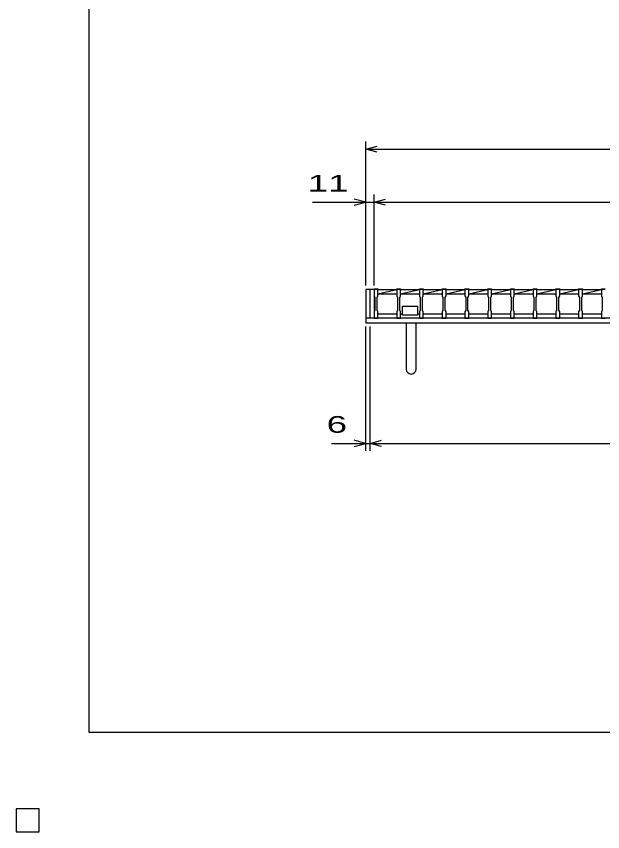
# Model space of a CAD drawing. Units: millimetres, scale not verified. Extents: x -1820 to 1736, y -1282 to 1048.
# Drawn here: x -1820 to -1046, y -1282 to -207 of the extents above; entities that cross this region are included whole.
import ezdxf
from ezdxf.enums import TextEntityAlignment as Align

# ---------------------------------------------------------------- set-up
doc = ezdxf.new("R2010")
doc.units = ezdxf.units.MM
doc.header["$LTSCALE"] = 10
for name, color, linetype, lineweight in [('0_2', 150, 'Continuous', 25), ('16', 3, 'Continuous', 25), ('19', 6, 'Continuous', 25), ('22', 4, 'Continuous', 25)]:
    doc.layers.add(name, color=color, linetype=linetype, lineweight=lineweight)
doc.styles.add('ベクトル', font='')
doc.styles.get('ベクトル').set_extended_font_data('ベクトル')

msp = doc.modelspace()

# ---------------------------------------------------------------- linework, layer by layer
at = {"layer": '0_2'}
for p, q in [((-1724, -1151.5), (-1724, 1048.5)), ((1736, -1151.5), (-1724, -1151.5))]:
    msp.add_line(p, q, dxfattribs=at)
at = {"layer": '16'}
for p, q in [((-1348, -567.5), (-1348, -566.8)), ((-1348, -566.8), (-1343, -566.8)), ((-1348, -567.5), (-1348, -576)), ((-1343, -567.5), (-1348, -567.5)), ((-1348, -567.5), (-1348, -599.5)), ((-1343, -566.8), (-1343, -567.5)), ((-1343, -576), (-1343, -567.5)), ((-1343, -567.5), (-1318, -567.5)), ((-1343, -573.5), (-1318, -567.5)), ((-1318, -567.5), (-1318, -566.8)), ((-1318, -566.8), (-1313, -566.8)), ((-1318, -567.5), (-1318, -576)), ((-1313, -567.5), (-1318, -567.5)), ((-1313, -566.8), (-1313, -567.5)), ((-1313, -576), (-1313, -567.5)), ((-1313, -567.5), (-1288, -567.5)), ((-1313, -573.5), (-1288, -567.5)), ((-1288, -567.5), (-1288, -566.8)), ((-1288, -566.8), (-1283, -566.8)), ((-1288, -567.5), (-1288, -576)), ((-1283, -567.5), (-1288, -567.5)), ((-1283, -566.8), (-1283, -567.5)), ((-1283, -576), (-1283, -567.5)), ((-1283, -567.5), (-1258, -567.5)), ((-1283, -573.5), (-1258, -567.5)), ((-1258, -567.5), (-1258, -566.8)), ((-1258, -566.8), (-1253, -566.8)), ((-1258, -567.5), (-1258, -576)), ((-1253, -567.5), (-1258, -567.5)), ((-1253, -566.8), (-1253, -567.5)), ((-1253, -576), (-1253, -567.5)), ((-1253, -567.5), (-1228, -567.5)), ((-1253, -573.5), (-1228, -567.5)), ((-1228, -567.5), (-1228, -566.8)), ((-1228, -566.8), (-1223, -566.8)), ((-1228, -567.5), (-1228, -576)), ((-1223, -567.5), (-1228, -567.5)), ((-1223, -566.8), (-1223, -567.5)), ((-1223, -576), (-1223, -567.5)), ((-1223, -567.5), (-1198, -567.5)), ((-1223, -573.5), (-1198, -567.5)), ((-1198, -567.5), (-1198, -566.8)), ((-1198, -566.8), (-1193, -566.8)), ((-1198, -567.5), (-1198, -576)), ((-1193, -567.5), (-1198, -567.5)), ((-1193, -566.8), (-1193, -567.5)), ((-1193, -576), (-1193, -567.5)), ((-1193, -567.5), (-1168, -567.5)), ((-1193, -573.5), (-1168, -567.5)), ((-1168, -567.5), (-1168, -566.8)), ((-1168, -566.8), (-1163, -566.8)), ((-1168, -567.5), (-1168, -576)), ((-1163, -567.5), (-1168, -567.5)), ((-1163, -566.8), (-1163, -567.5)), ((-1163, -576), (-1163, -567.5)), ((-1163, -567.5), (-1138, -567.5)), ((-1163, -573.5), (-1138, -567.5)), ((-1138, -567.5), (-1138, -566.8)), ((-1138, -566.8), (-1133, -566.8)), ((-1138, -567.5), (-1138, -576)), ((-1133, -567.5), (-1138, -567.5)), ((-1133, -566.8), (-1133, -567.5)), ((-1133, -576), (-1133, -567.5)), ((-1133, -567.5), (-1108, -567.5)), ((-1133, -573.5), (-1108, -567.5)), ((-1108, -567.5), (-1108, -566.8)), ((-1108, -566.8), (-1103, -566.8)), ((-1108, -567.5), (-1108, -576)), ((-1103, -567.5), (-1108, -567.5)), ((-1103, -566.8), (-1103, -567.5)), ((-1103, -576), (-1103, -567.5)), ((-1103, -567.5), (-1078, -567.5)), ((-1103, -573.5), (-1078, -567.5)), ((-1078, -567.5), (-1078, -566.8)), ((-1078, -566.8), (-1073, -566.8)), ((-1078, -567.5), (-1078, -576)), ((-1073, -567.5), (-1078, -567.5)), ((-1073, -566.8), (-1073, -567.5)), ((-1073, -576), (-1073, -567.5)), ((-1073, -567.5), (-1048, -567.5)), ((-1073, -573.5), (-1048, -567.5)), ((-1048, -567.5), (-1048, -566.8)), ((-1048, -566.8), (-1043, -566.8)), ((-1048, -567.5), (-1048, -576)), ((-1043, -567.5), (-1048, -567.5)), ((-1348, -576), (-1347, -578)), ((-1347, -578), (-1347, -595)), ((-1344, -578), (-1343, -576)), ((-1344, -595), (-1344, -578)), ((-1343, -573.5), (-1318, -573.5)), ((-1318, -576), (-1317, -578)), ((-1317, -578), (-1317, -595)), ((-1314, -578), (-1313, -576)), ((-1314, -595), (-1314, -578)), ((-1313, -573.5), (-1288, -573.5)), ((-1288, -576), (-1287, -578)), ((-1287, -578), (-1287, -595)), ((-1284, -578), (-1283, -576)), ((-1284, -595), (-1284, -578)), ((-1283, -573.5), (-1258, -573.5)), ((-1258, -576), (-1257, -578)), ((-1257, -578), (-1257, -595)), ((-1254, -578), (-1253, -576)), ((-1254, -595), (-1254, -578)), ((-1253, -573.5), (-1228, -573.5)), ((-1228, -576), (-1227, -578)), ((-1227, -578), (-1227, -595)), ((-1224, -578), (-1223, -576)), ((-1224, -595), (-1224, -578)), ((-1223, -573.5), (-1198, -573.5)), ((-1198, -576), (-1197, -578)), ((-1197, -578), (-1197, -595)), ((-1194, -578), (-1193, -576)), ((-1194, -595), (-1194, -578)), ((-1193, -573.5), (-1168, -573.5)), ((-1168, -576), (-1167, -578)), ((-1167, -578), (-1167, -595)), ((-1164, -578), (-1163, -576)), ((-1164, -595), (-1164, -578)), ((-1163, -573.5), (-1138, -573.5)), ((-1138, -576), (-1137, -578)), ((-1137, -578), (-1137, -595)), ((-1134, -578), (-1133, -576)), ((-1134, -595), (-1134, -578)), ((-1133, -573.5), (-1108, -573.5)), ((-1108, -576), (-1107, -578)), ((-1107, -578), (-1107, -595)), ((-1104, -578), (-1103, -576)), ((-1104, -595), (-1104, -578)), ((-1103, -573.5), (-1078, -573.5)), ((-1078, -576), (-1077, -578)), ((-1077, -578), (-1077, -595)), ((-1074, -578), (-1073, -576)), ((-1074, -595), (-1074, -578)), ((-1073, -573.5), (-1048, -573.5)), ((-1048, -576), (-1047, -578)), ((-1047, -578), (-1047, -595)), ((-1310.5, -599.5), (-1310.5, -589.5)), ((-1310.5, -589.5), (-1290.5, -589.5)), ((-1290.5, -589.5), (-1290.5, -601.5)), ((-1347, -595), (-1348, -597)), ((-1348, -597), (-1348, -605.5)), ((-1343, -597), (-1344, -595)), ((-1343, -605.5), (-1343, -597)), ((-1343, -599.5), (-1318, -599.5)), ((-1317, -595), (-1318, -597)), ((-1318, -597), (-1318, -605.5)), ((-1313, -597), (-1314, -595)), ((-1313, -605.5), (-1313, -597)), ((-1313, -599.5), (-1310.5, -599.5)), ((-1310.5, -601.5), (-1310.5, -599.5)), ((-1290.5, -601.5), (-1310.5, -601.5)), ((-1290.5, -599.5), (-1288, -599.5)), ((-1287, -595), (-1288, -597)), ((-1288, -597), (-1288, -605.5)), ((-1283, -597), (-1284, -595)), ((-1283, -605.5), (-1283, -597)), ((-1283, -599.5), (-1258, -599.5)), ((-1257, -595), (-1258, -597)), ((-1258, -597), (-1258, -605.5)), ((-1253, -597), (-1254, -595)), ((-1253, -605.5), (-1253, -597)), ((-1253, -599.5), (-1228, -599.5)), ((-1227, -595), (-1228, -597)), ((-1228, -597), (-1228, -605.5)), ((-1223, -597), (-1224, -595)), ((-1223, -605.5), (-1223, -597)), ((-1223, -599.5), (-1198, -599.5)), ((-1197, -595), (-1198, -597)), ((-1198, -597), (-1198, -605.5)), ((-1193, -597), (-1194, -595)), ((-1193, -605.5), (-1193, -597)), ((-1193, -599.5), (-1168, -599.5)), ((-1167, -595), (-1168, -597)), ((-1168, -597), (-1168, -605.5)), ((-1163, -597), (-1164, -595)), ((-1163, -605.5), (-1163, -597)), ((-1163, -599.5), (-1138, -599.5)), ((-1137, -595), (-1138, -597)), ((-1138, -597), (-1138, -605.5)), ((-1133, -597), (-1134, -595)), ((-1133, -605.5), (-1133, -597)), ((-1133, -599.5), (-1108, -599.5)), ((-1107, -595), (-1108, -597)), ((-1108, -597), (-1108, -605.5)), ((-1103, -597), (-1104, -595)), ((-1103, -605.5), (-1103, -597)), ((-1103, -599.5), (-1078, -599.5)), ((-1077, -595), (-1078, -597)), ((-1078, -597), (-1078, -605.5)), ((-1073, -597), (-1074, -595)), ((-1073, -605.5), (-1073, -597)), ((-1073, -599.5), (-1048, -599.5)), ((-1047, -595), (-1048, -597)), ((-1048, -597), (-1048, -605.5)), ((-1348, -605.5), (-1343, -605.5)), ((-1318, -605.5), (-1313, -605.5)), ((-1288, -605.5), (-1283, -605.5)), ((-1258, -605.5), (-1253, -605.5)), ((-1228, -605.5), (-1223, -605.5)), ((-1198, -605.5), (-1193, -605.5)), ((-1168, -605.5), (-1163, -605.5)), ((-1138, -605.5), (-1133, -605.5)), ((-1108, -605.5), (-1103, -605.5)), ((-1078, -605.5), (-1073, -605.5)), ((-1048, -605.5), (-1043, -605.5)), ((-1790, -1252.5), (-1820, -1252.5)), ((-1820, -1252.5), (-1820, -1282.5)), ((-1790, -1252.5), (-1820, -1252.5)), ((-1820, -1252.5), (-1820, -1282.5)), ((-1790, -1252.5), (-1820, -1252.5)), ((-1820, -1252.5), (-1820, -1282.5)), ((-1790, -1252.5), (-1820, -1252.5)), ((-1820, -1252.5), (-1820, -1282.5)), ((-1790, -1252.5), (-1820, -1252.5)), ((-1820, -1252.5), (-1820, -1282.5)), ((-1790, -1282.5), (-1790, -1252.5)), ((-1790, -1282.5), (-1790, -1252.5)), ((-1790, -1282.5), (-1790, -1252.5)), ((-1790, -1282.5), (-1790, -1252.5)), ((-1790, -1282.5), (-1790, -1252.5)), ((-1820, -1282.5), (-1790, -1282.5)), ((-1820, -1282.5), (-1790, -1282.5)), ((-1820, -1282.5), (-1790, -1282.5)), ((-1820, -1282.5), (-1790, -1282.5)), ((-1820, -1282.5), (-1790, -1282.5))]:
    msp.add_line(p, q, dxfattribs=at)
at = {"layer": '19'}
for p, q in [((-1348, -567.5), (-1359, -567.5)), ((-1359, -567.5), (-1359, -611.5)), ((-1353, -605.5), (-1353, -567.5)), ((-1353, -605.5), (-1359, -605.5)), ((-1359, -611.5), (-342, -611.5)), ((-348, -605.5), (-1353, -605.5)), ((-1305.5, -611.5), (-1305.5, -672.61)), ((-1292.5, -672.61), (-1292.5, -611.5))]:
    msp.add_line(p, q, dxfattribs=at)
msp.add_arc((-1299, -672.61), 6.5, 180, 0, dxfattribs=at)
at = {"layer": '22'}
for p, q in [((-1359, -562.5), (-1359, -372.5)), ((-1359, -382.5), (-1344, -378.5)), ((-1344, -386.5), (-1359, -382.5)), ((-1359, -382.5), (-342, -382.5)), ((-1359, -452.5), (-1374, -448.5)), ((-1359, -562.5), (-1359, -442.5)), ((-1348, -562.5), (-1348, -442.5)), ((-1348, -452.5), (-1333, -448.5)), ((-1429, -452.5), (-1359, -452.5)), ((-1374, -456.5), (-1359, -452.5)), ((-1359, -452.5), (-1348, -452.5)), ((-1333, -456.5), (-1348, -452.5)), ((-1348, -452.5), (-353, -452.5)), ((-1359, -780.5), (-1359, -616.5)), ((-1353, -780.5), (-1353, -616.5)), ((-1404, -770.5), (-1359, -770.5)), ((-1359, -770.5), (-1374, -766.5)), ((-1374, -774.5), (-1359, -770.5)), ((-1359, -770.5), (-1353, -770.5)), ((-1353, -770.5), (-1338, -766.5)), ((-1338, -774.5), (-1353, -770.5)), ((-1353, -770.5), (-348, -770.5))]:
    msp.add_line(p, q, dxfattribs=at)
at = {"layer": '22', "color": 2}
for p, q in [((-1790, -1252.5), (-1820, -1252.5)), ((-1820, -1252.5), (-1820, -1282.5)), ((-1790, -1252.5), (-1820, -1252.5)), ((-1820, -1252.5), (-1820, -1282.5)), ((-1790, -1252.5), (-1820, -1252.5)), ((-1820, -1252.5), (-1820, -1282.5)), ((-1790, -1282.5), (-1790, -1252.5)), ((-1790, -1282.5), (-1790, -1252.5)), ((-1790, -1282.5), (-1790, -1252.5)), ((-1820, -1282.5), (-1790, -1282.5)), ((-1820, -1282.5), (-1790, -1282.5)), ((-1820, -1282.5), (-1790, -1282.5))]:
    msp.add_line(p, q, dxfattribs=at)

# ---------------------------------------------------------------- texts
at = {"layer": '22', "color": 2, "style": 'ベクトル', "width": 1.65}
for s, p in [(' 11 ', (-1449, -427.5)), (' 6 ', (-1424, -745.5))]:
    msp.add_text(s, height=21.99, dxfattribs=at).set_placement(p, align=Align.MIDDLE_LEFT)

doc.saveas('drawing.dxf')
